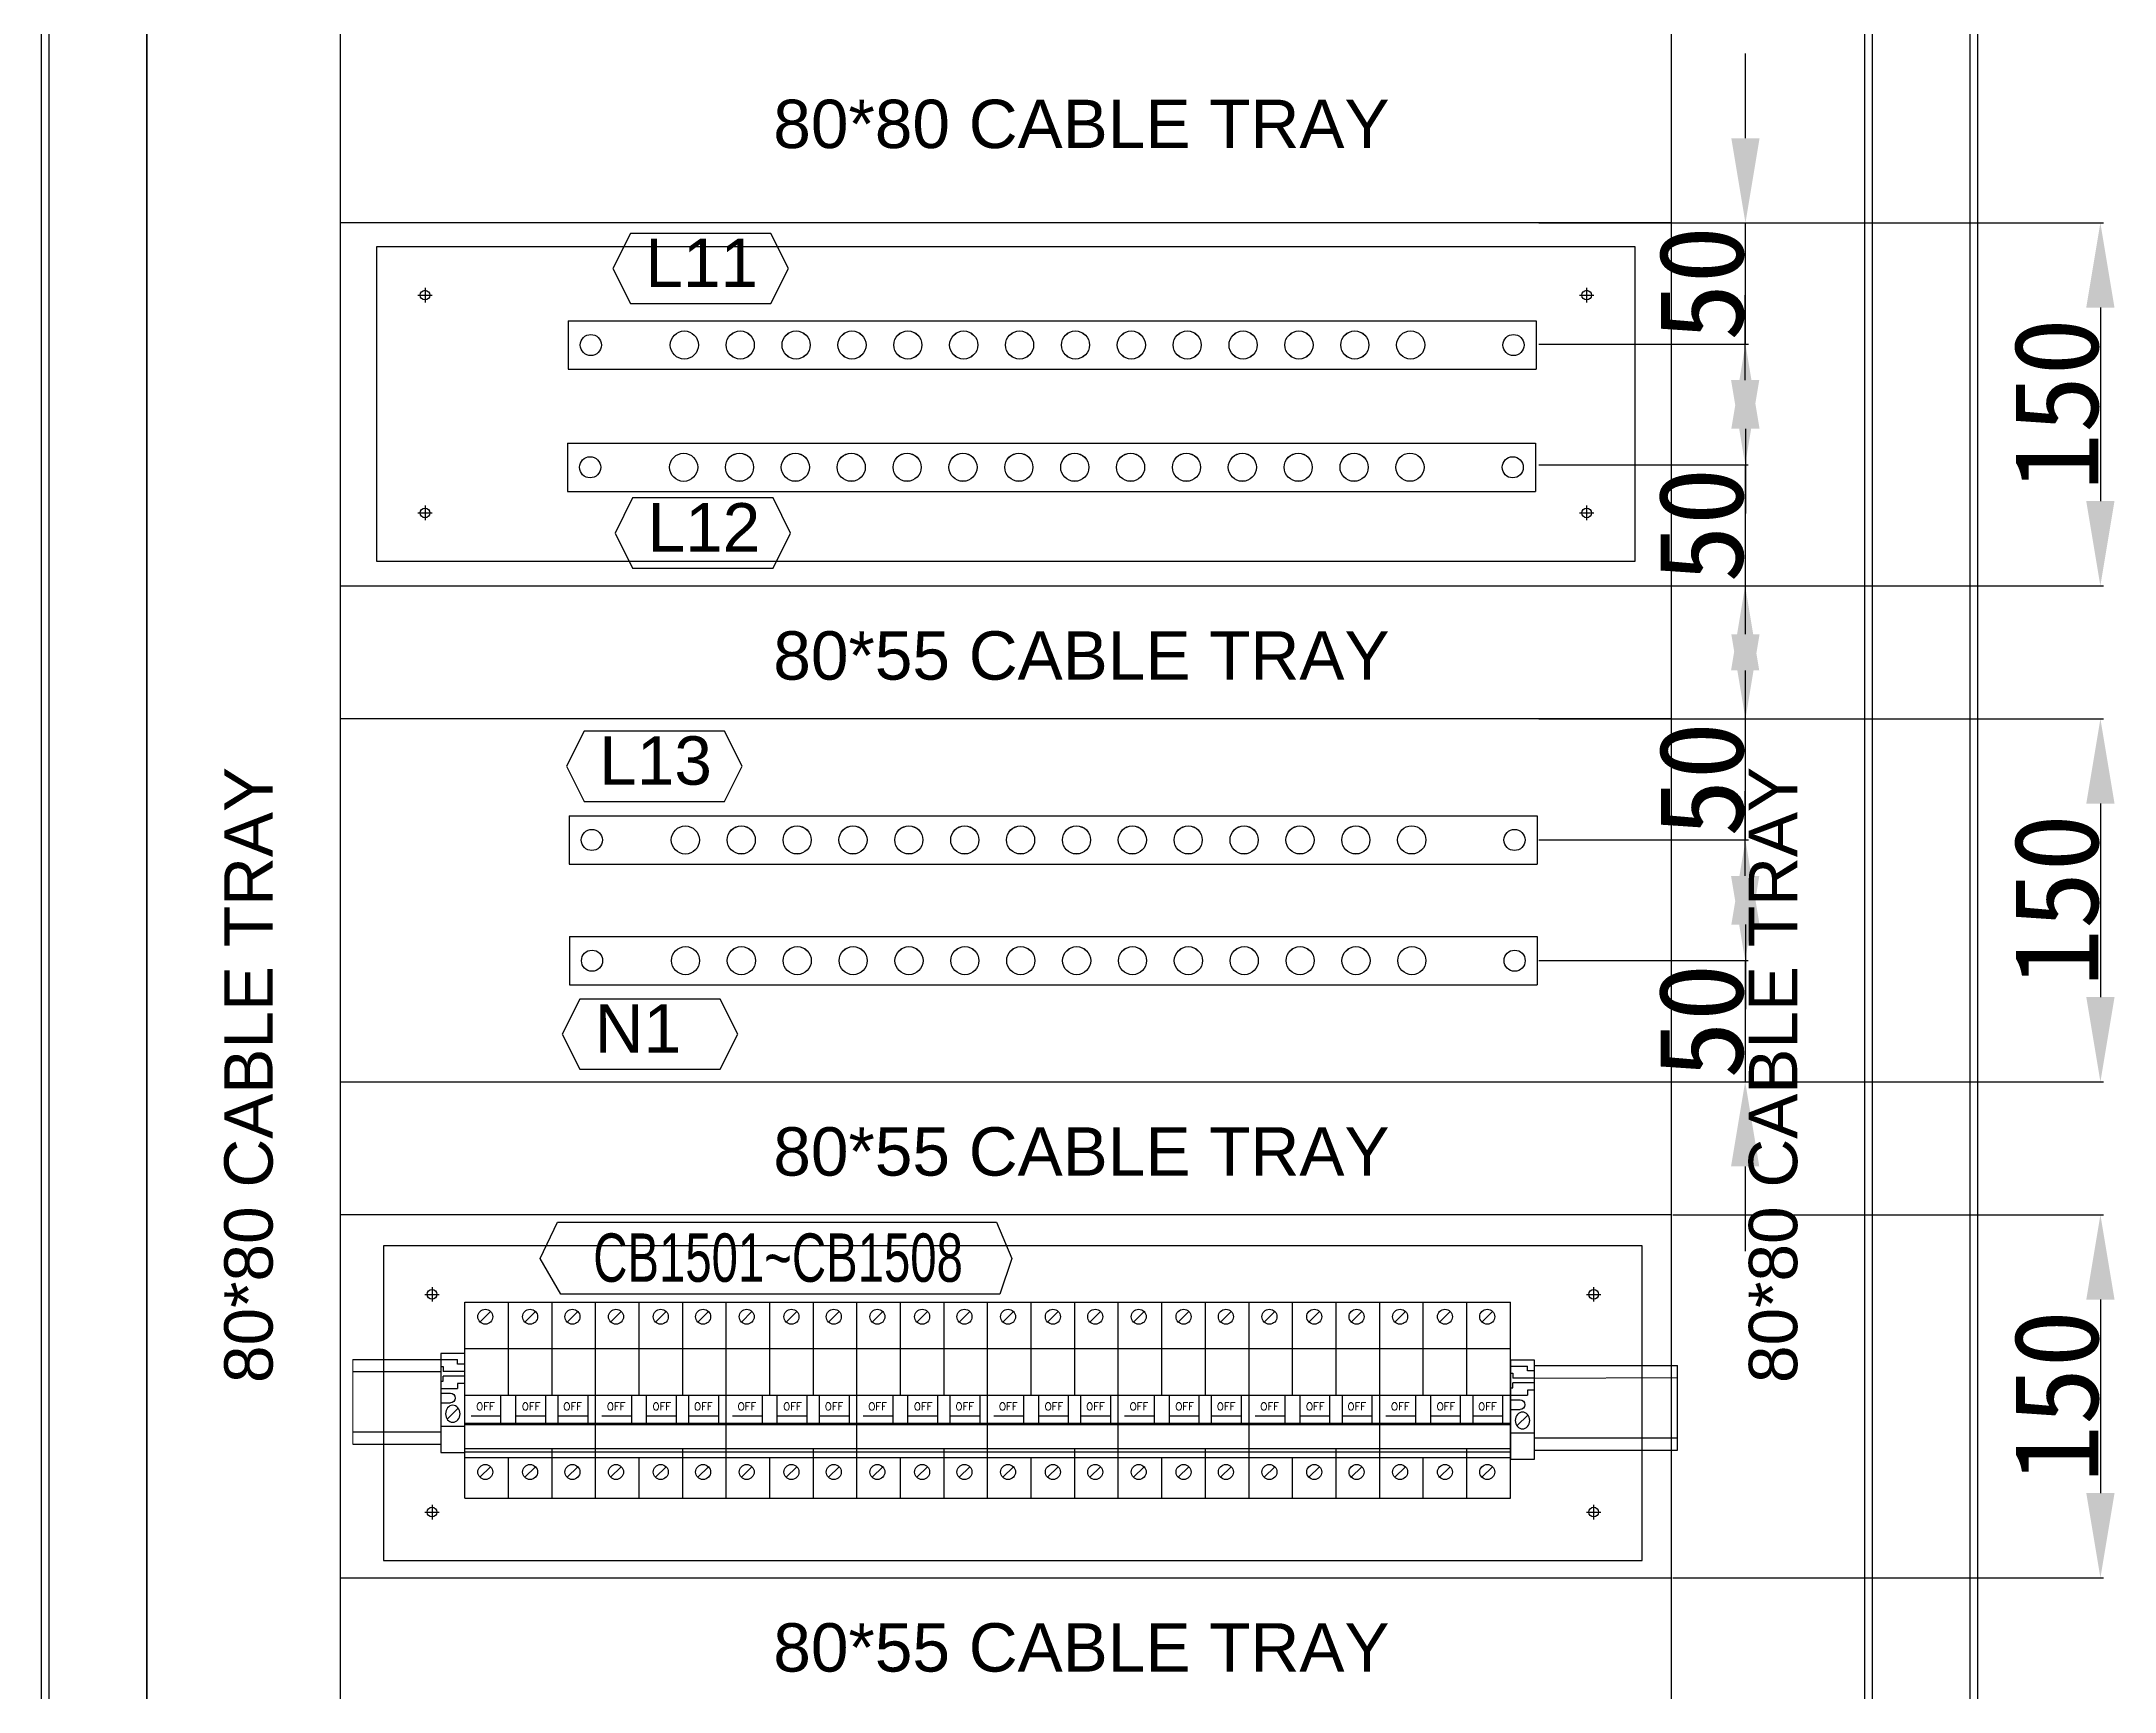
# Model space of a CAD drawing. Extents: x 81437 to 204847, y -54769 to -29444.
# Drawn here: x 92964 to 93821, y -35124 to -34442 of the extents above; entities that cross this region are included whole.
import ezdxf
from ezdxf.enums import TextEntityAlignment as Align
from ezdxf.lldxf.tags import DXFTag

# ---------------------------------------------------------------- set-up
doc = ezdxf.new("R2010")
doc.units = 0
doc.header["$LTSCALE"] = 100
doc.header["$MEASUREMENT"] = 0
for name, color, linetype in [('COMPONENT', 7, 'Continuous'), ('PSU', 12, 'Continuous'), ('TEXT', 7, 'Continuous')]:
    doc.layers.add(name, color=color, linetype=linetype)
doc.layers.add('细实线', color=7, linetype='Continuous', lineweight=20)
doc.styles.add('HZ', font='arial.ttf', dxfattribs={"width": 0.7})
doc.styles.add('ROMANS', font='romans', dxfattribs={"width": 0.8, "height": 2})
doc.styles.get("Standard").update_dxf_attribs({"font": ''})
doc.styles.get('Standard').set_extended_font_data('SimSun')
tags = doc.linetypes.add('CENTER2', pattern=[1.125, 0.75, -0.125, 0.125, -0.125]).pattern_tags.tags
tags[10:11] = [DXFTag(74, 4), DXFTag(75, 0), DXFTag(340, '0'), DXFTag(46, 1.0), DXFTag(50, 0.0), DXFTag(44, 0.0), DXFTag(45, 0.0)]
tags[8:9] = [DXFTag(74, 4), DXFTag(75, 0), DXFTag(340, '0'), DXFTag(46, 1.0), DXFTag(50, 0.0), DXFTag(44, 0.0), DXFTag(45, 0.0)]
tags[6:7] = [DXFTag(74, 4), DXFTag(75, 0), DXFTag(340, '0'), DXFTag(46, 1.0), DXFTag(50, 0.0), DXFTag(44, 0.0), DXFTag(45, 0.0)]
tags[4:5] = [DXFTag(74, 4), DXFTag(75, 0), DXFTag(340, '0'), DXFTag(46, 1.0), DXFTag(50, 0.0), DXFTag(44, 0.0), DXFTag(45, 0.0)]
tags = doc.linetypes.add('HIDDEN', pattern=[0.375, 0.25, -0.125]).pattern_tags.tags
tags[6:7] = [DXFTag(74, 4), DXFTag(75, 0), DXFTag(340, '0'), DXFTag(46, 1.0), DXFTag(50, 0.0), DXFTag(44, 0.0), DXFTag(45, 0.0)]
tags[4:5] = [DXFTag(74, 4), DXFTag(75, 0), DXFTag(340, '0'), DXFTag(46, 1.0), DXFTag(50, 0.0), DXFTag(44, 0.0), DXFTag(45, 0.0)]
doc.dimstyles.new('ISO-25', dxfattribs={"dimtxt": 35, "dimasz": 35, "dimexe": 1.25, "dimexo": 0.625, "dimtad": 1, "dimtoh": 1, "dimdec": 0, "dimtxsty": 'Standard', "dimcen": 2.5, "dimadec": 0, "dimazin": 0, "dimtfac": 1, "dimtdec": 0, "dimtmove": 0, "dimatfit": 3, "dimfxl": 1, "dimarcsym": 0})

# ---------------------------------------------------------------- blocks, each defined once
blk = doc.blocks.new('*D184')
at = {"color": 0, "lineweight": -2, "transparency": 16777216}
for p, q in [((93638.62, -34517.27), (93816.55, -34517.27)), ((93815.3, -34552.27), (93815.3, -34632.27)), ((93638.62, -34667.27), (93816.55, -34667.27))]:
    blk.add_line(p, q, dxfattribs=at)
at = {"color": 0, "transparency": 16777216}
for points in [[(93809.47, -34552.27), (93821.13, -34552.27), (93815.3, -34517.27)], [(93809.47, -34632.27), (93821.13, -34632.27), (93815.3, -34667.27)]]:
    blk.add_solid(points, dxfattribs=at)
at = {"layer": 'Defpoints', "color": 0, "transparency": 16777216}
for p in [(93638, -34517.27, 63738.88), (93638, -34667.27, 63738.88), (93815.3, -34667.27)]:
    blk.add_point(p, dxfattribs=at)
at = {"color": 0, "transparency": 16777216, "insert": (93797.18, -34592.27), "char_height": 35, "attachment_point": 5, "rotation": 90}
blk.add_mtext('150', dxfattribs=at)
blk = doc.blocks.new('*D185')
at = {"color": 0, "lineweight": -2, "transparency": 16777216}
for p, q in [((93638.62, -34722.27), (93816.57, -34722.27)), ((93815.32, -34757.27), (93815.32, -34837.27)), ((93638.62, -34872.27), (93816.57, -34872.27))]:
    blk.add_line(p, q, dxfattribs=at)
at = {"color": 0, "transparency": 16777216}
for points in [[(93809.49, -34757.27), (93821.16, -34757.27), (93815.32, -34722.27)], [(93809.49, -34837.27), (93821.16, -34837.27), (93815.32, -34872.27)]]:
    blk.add_solid(points, dxfattribs=at)
at = {"layer": 'Defpoints', "color": 0, "transparency": 16777216}
for p in [(93638, -34722.27, 63738.88), (93638, -34872.27, 63738.88), (93815.32, -34872.27)]:
    blk.add_point(p, dxfattribs=at)
at = {"color": 0, "transparency": 16777216, "insert": (93797.2, -34797.27), "char_height": 35, "attachment_point": 5, "rotation": 90}
blk.add_mtext('150', dxfattribs=at)
blk = doc.blocks.new('*D187')
at = {"color": 0, "lineweight": -2, "transparency": 16777216}
for p, q in [((93638.62, -34927.27), (93816.57, -34927.27)), ((93815.32, -34962.27), (93815.32, -35042.27)), ((93638.62, -35077.27), (93816.57, -35077.27))]:
    blk.add_line(p, q, dxfattribs=at)
at = {"color": 0, "transparency": 16777216}
for points in [[(93809.49, -34962.27), (93821.16, -34962.27), (93815.32, -34927.27)], [(93809.49, -35042.27), (93821.16, -35042.27), (93815.32, -35077.27)]]:
    blk.add_solid(points, dxfattribs=at)
at = {"layer": 'Defpoints', "color": 0, "transparency": 16777216}
for p in [(93638, -34927.27, 63738.88), (93638, -35077.27, 63738.88), (93815.32, -35077.27)]:
    blk.add_point(p, dxfattribs=at)
at = {"color": 0, "transparency": 16777216, "insert": (93797.2, -35002.27), "char_height": 35, "attachment_point": 5, "rotation": 90}
blk.add_mtext('150', dxfattribs=at)
blk = doc.blocks.new('*D232')
at = {"color": 0, "lineweight": -2, "transparency": 16777216}
for p, q in [((93668.64, -34482.27), (93668.64, -34447.27)), ((93583.2, -34517.27), (93669.89, -34517.27)), ((93668.64, -34567.32), (93668.64, -34517.27)), ((93583.2, -34567.32), (93669.89, -34567.32)), ((93668.64, -34602.32), (93668.64, -34637.32))]:
    blk.add_line(p, q, dxfattribs=at)
at = {"color": 0, "transparency": 16777216}
for points in [[(93662.8, -34482.27), (93674.47, -34482.27), (93668.64, -34517.27)], [(93662.8, -34602.32), (93674.47, -34602.32), (93668.64, -34567.32)]]:
    blk.add_solid(points, dxfattribs=at)
at = {"layer": 'Defpoints', "color": 0, "transparency": 16777216}
for p in [(93582.57, -34517.27, 63738.88), (93668.64, -34517.27), (93582.57, -34567.32, 127477.75)]:
    blk.add_point(p, dxfattribs=at)
at = {"color": 0, "transparency": 16777216, "insert": (93650.51, -34542.29), "char_height": 35, "attachment_point": 5, "rotation": 90}
blk.add_mtext('50', dxfattribs=at)
blk = doc.blocks.new('*D233')
at = {"color": 0, "lineweight": -2, "transparency": 16777216}
for p, q in [((93668.52, -34582.2), (93668.52, -34547.2)), ((93583.26, -34617.2), (93669.77, -34617.2)), ((93668.52, -34617.2), (93668.52, -34667.27)), ((93583.26, -34667.27), (93669.77, -34667.27)), ((93668.52, -34702.27), (93668.52, -34737.27))]:
    blk.add_line(p, q, dxfattribs=at)
at = {"color": 0, "transparency": 16777216}
for points in [[(93662.68, -34582.2), (93674.35, -34582.2), (93668.52, -34617.2)], [(93662.68, -34702.27), (93674.35, -34702.27), (93668.52, -34667.27)]]:
    blk.add_solid(points, dxfattribs=at)
at = {"layer": 'Defpoints', "color": 0, "transparency": 16777216}
for p in [(93582.63, -34617.2, 127477.75), (93582.63, -34667.27, 63738.88), (93668.52, -34667.27)]:
    blk.add_point(p, dxfattribs=at)
at = {"color": 0, "transparency": 16777216, "insert": (93650.39, -34642.23), "char_height": 35, "attachment_point": 5, "rotation": 90}
blk.add_mtext('50', dxfattribs=at)
blk = doc.blocks.new('*D234')
at = {"color": 0, "lineweight": -2, "transparency": 16777216}
for p, q in [((93668.64, -34687.27), (93668.64, -34652.27)), ((93583.2, -34722.27), (93669.89, -34722.27)), ((93668.64, -34772.32), (93668.64, -34722.27)), ((93583.2, -34772.32), (93669.89, -34772.32)), ((93668.64, -34807.32), (93668.64, -34842.32))]:
    blk.add_line(p, q, dxfattribs=at)
at = {"color": 0, "transparency": 16777216}
for points in [[(93662.8, -34687.27), (93674.47, -34687.27), (93668.64, -34722.27)], [(93662.8, -34807.32), (93674.47, -34807.32), (93668.64, -34772.32)]]:
    blk.add_solid(points, dxfattribs=at)
at = {"layer": 'Defpoints', "color": 0, "transparency": 16777216}
for p in [(93582.57, -34722.27, 63738.88), (93668.64, -34722.27), (93582.57, -34772.32, 127477.75)]:
    blk.add_point(p, dxfattribs=at)
at = {"color": 0, "transparency": 16777216, "insert": (93650.51, -34747.29), "char_height": 35, "attachment_point": 5, "rotation": 90}
blk.add_mtext('50', dxfattribs=at)
blk = doc.blocks.new('*D235')
at = {"color": 0, "lineweight": -2, "transparency": 16777216}
for p, q in [((93668.52, -34787.2), (93668.52, -34752.2)), ((93583.26, -34822.2), (93669.77, -34822.2)), ((93668.52, -34822.2), (93668.52, -34872.27)), ((93583.26, -34872.27), (93669.77, -34872.27)), ((93668.52, -34907.27), (93668.52, -34942.27))]:
    blk.add_line(p, q, dxfattribs=at)
at = {"color": 0, "transparency": 16777216}
for points in [[(93662.68, -34787.2), (93674.35, -34787.2), (93668.52, -34822.2)], [(93662.68, -34907.27), (93674.35, -34907.27), (93668.52, -34872.27)]]:
    blk.add_solid(points, dxfattribs=at)
at = {"layer": 'Defpoints', "color": 0, "transparency": 16777216}
for p in [(93582.63, -34822.2, 127477.75), (93582.63, -34872.27, 63738.88), (93668.52, -34872.27)]:
    blk.add_point(p, dxfattribs=at)
at = {"color": 0, "transparency": 16777216, "insert": (93650.39, -34847.23), "char_height": 35, "attachment_point": 5, "rotation": 90}
blk.add_mtext('50', dxfattribs=at)
blk = doc.blocks.new('空开3P')
at = {"layer": 'COMPONENT', "color": 6, "linetype": 'HIDDEN', "ltscale": 0.2}
for p, q in [((185939.19, 105389.42, 63738.88), (185943.58, 105393.8, 63738.88)), ((185957.71, 105389.42, 63738.88), (185962.1, 105393.8, 63738.88)), ((185975.2, 105389.42, 63738.88), (185979.59, 105393.8, 63738.88)), ((185939.19, 105325.23, 63738.88), (185943.58, 105329.61, 63738.88)), ((185957.71, 105325.23, 63738.88), (185962.1, 105329.61, 63738.88)), ((185975.2, 105325.23, 63738.88), (185979.59, 105329.61, 63738.88))]:
    blk.add_line(p, q, dxfattribs=at)
for centre in [(185941.39, 105391.61, 63738.88), (185959.9, 105391.61, 63738.88), (185977.39, 105391.61, 63738.88), (185941.39, 105327.42, 63738.88), (185959.9, 105327.42, 63738.88), (185977.39, 105327.42, 63738.88)]:
    blk.add_circle(centre, 3.1, dxfattribs=at)
at = {"layer": 'PSU', "linetype": 'HIDDEN', "ltscale": 0.2}
for p, q in [((185932.95, 105397.65, 63738.88), (185968.95, 105397.65, 63738.88)), ((185932.95, 105378.45, 63738.88), (185932.95, 105397.65, 63738.88)), ((185950.95, 105378.45, 63738.88), (185950.95, 105397.65, 63738.88)), ((185968.95, 105397.65, 63738.88), (185986.95, 105397.65, 63738.88)), ((185968.95, 105378.45, 63738.88), (185968.95, 105397.65, 63738.88)), ((185968.95, 105378.45, 63738.88), (185968.95, 105397.65, 63738.88)), ((185986.95, 105378.45, 63738.88), (185986.95, 105397.65, 63738.88)), ((185968.95, 105359.22, 63738.88), (185968.95, 105378.45, 63738.88)), ((185968.95, 105316.65, 63738.88), (185968.95, 105337.19, 63738.88)), ((185932.95, 105316.65, 63738.88), (185932.95, 105333.45, 63738.88)), ((185950.95, 105316.65, 63738.88), (185950.95, 105333.45, 63738.88)), ((185968.95, 105316.65, 63738.88), (185968.95, 105333.45, 63738.88)), ((185968.95, 105316.65, 63738.88), (185968.95, 105330.42, 63738.88)), ((185986.95, 105316.65, 63738.88), (185986.95, 105333.45, 63738.88)), ((185932.95, 105316.65, 63738.88), (185968.95, 105316.65, 63738.88)), ((185968.95, 105316.65, 63738.88), (185986.95, 105316.65, 63738.88))]:
    blk.add_line(p, q, dxfattribs=at)
at = {"layer": 'PSU'}
for p, q in [((185932.95, 105378.45, 63738.88), (185968.95, 105378.45, 63738.88)), ((185932.95, 105333.45, 63738.88), (185932.95, 105378.45, 63738.88)), ((185950.95, 105359.22, 63738.88), (185950.95, 105378.45, 63738.88)), ((185968.95, 105378.45, 63738.88), (185986.95, 105378.45, 63738.88)), ((185968.95, 105359.22, 63738.88), (185968.95, 105378.45, 63738.88)), ((185968.95, 105359.22, 63738.88), (185968.95, 105378.45, 63738.88)), ((185986.95, 105333.45, 63738.88), (185986.95, 105378.45, 63738.88)), ((185932.95, 105359.22, 63738.88), (185950.95, 105359.22, 63738.88)), ((185947.87, 105347.54, 63738.88), (185947.87, 105359.22, 63738.88)), ((185950.95, 105359.22, 63738.88), (185968.95, 105359.22, 63738.88)), ((185954.04, 105347.54, 63738.88), (185954.04, 105359.22, 63738.88)), ((185966.38, 105347.54, 63738.88), (185966.38, 105359.22, 63738.88)), ((185968.95, 105359.22, 63738.88), (185986.95, 105359.22, 63738.88)), ((185971.52, 105347.54, 63738.88), (185971.52, 105359.22, 63738.88)), ((185983.87, 105347.54, 63738.88), (185983.87, 105359.22, 63738.88)), ((185932.95, 105347.54, 63738.88), (185968.95, 105347.54, 63738.88)), ((185932.95, 105347.03, 63738.88), (185968.95, 105347.03, 63738.88)), ((185935.52, 105350.63, 63738.88), (185947.87, 105350.63, 63738.88)), ((185954.04, 105350.63, 63738.88), (185966.38, 105350.63, 63738.88)), ((185968.95, 105347.54, 63738.88), (185986.95, 105347.54, 63738.88)), ((185968.95, 105347.03, 63738.88), (185986.95, 105347.03, 63738.88)), ((185971.52, 105350.63, 63738.88), (185983.87, 105350.63, 63738.88)), ((185932.95, 105337.19, 63738.88), (185968.95, 105337.19, 63738.88)), ((185932.95, 105335.81, 63738.88), (185968.95, 105335.81, 63738.88)), ((185968.95, 105337.19, 63738.88), (185986.95, 105337.19, 63738.88)), ((185968.95, 105333.45, 63738.88), (185968.95, 105337.19, 63738.88)), ((185968.95, 105333.45, 63738.88), (185968.95, 105337.19, 63738.88)), ((185968.95, 105335.81, 63738.88), (185986.95, 105335.81, 63738.88)), ((185932.95, 105333.45, 63738.88), (185968.95, 105333.45, 63738.88)), ((185950.95, 105333.45, 63738.88), (185950.95, 105333.45, 63738.88)), ((185968.95, 105333.45, 63738.88), (185986.95, 105333.45, 63738.88))]:
    blk.add_line(p, q, dxfattribs=at)
at = {"layer": 'TEXT', "style": 'ROMANS'}
for p in [(185941.47, 105354.54, 63738.88), (185960.32, 105354.54, 63738.88), (185977.48, 105354.54, 63738.88)]:
    blk.add_text('OFF', height=3.086, dxfattribs=at).set_placement(p, align=Align.MIDDLE)
blk = doc.blocks.new('堵头')
at = {"color": 53}
for p, q in [((0, -41), (0, 0)), ((0, 0), (10, 0)), ((10, 0), (10, -41)), ((0, -11), (10, -11)), ((7.28, -18.33), (2.72, -13.78)), ((0, -20.55), (4, -20.55)), ((0, -24.55), (4, -24.55)), ((0, -26.55), (7, -26.55)), ((0, -29.55), (1, -29.55)), ((1, -29.55), (1, -31.55)), ((10, -31.55), (1, -31.55)), ((10, -33.55), (1, -33.55)), ((1, -35.55), (1, -33.55)), ((7, -28.55), (7, -26.55)), ((10, -28.55), (7, -28.55)), ((0, -35.55), (1, -35.55)), ((0, -38.55), (7, -38.55)), ((10, -41), (0, -41)), ((10, -36.55), (7, -36.55)), ((7, -36.55), (7, -38.55))]:
    blk.add_line(p, q, dxfattribs=at)
blk.add_arc((4, -22.55), 2, 270, 90, dxfattribs=at)
blk.add_ellipse((5, -16.05), major_axis=(0, -3.5), ratio=0.857143, start_param=4.712389, end_param=10.995574, dxfattribs=at)

msp = doc.modelspace()

# ---------------------------------------------------------------- linework, layer by layer
at = {"color": 7}
for p, q in [((92964.5, -36108.75), (92964.5, -33998.75)), ((92964.5, -36108.75), (92964.5, -33998.75)), ((93764.5, -33998.75), (93764.5, -36108.75)), ((93764.5, -33998.75), (93764.5, -36108.75)), ((93008, -35955.25), (93008, -34042.25)), ((93721, -34120.25), (93721, -35955.25)), ((93008, -34122.75), (93008, -35923.05))]:
    msp.add_line(p, q, dxfattribs=at)
at = {"color": 7, "linetype": 'HIDDEN'}
for p, q in [((92967.7, -35998.75), (92967.7, -33998.75)), ((92967.7, -35998.75), (92967.7, -33998.75)), ((93761.3, -33998.75), (93761.3, -35998.75)), ((93761.3, -33998.75), (93761.3, -35998.75))]:
    msp.add_line(p, q, dxfattribs=at)
at = {"color": 4, "linetype": 'CENTER2'}
for p, q in [((93120, -34547.13, 63738.88), (93126, -34547.13, 63738.88)), ((93123, -34544.13, 63738.88), (93123, -34550.13, 63738.88)), ((93600, -34547.13, 63738.88), (93606, -34547.13, 63738.88)), ((93603, -34544.13, 63738.88), (93603, -34550.13, 63738.88)), ((93603, -34544.13, 63738.88), (93603, -34550.13, 63738.88)), ((93123, -34634.13, 63738.88), (93123, -34640.13, 63738.88)), ((93603, -34634.13, 63738.88), (93603, -34640.13, 63738.88)), ((93120, -34637.13, 63738.88), (93126, -34637.13, 63738.88)), ((93600, -34637.13, 63738.88), (93606, -34637.13, 63738.88)), ((93122.9, -34960.14), (93128.9, -34960.14)), ((93125.9, -34957.14), (93125.9, -34963.14)), ((93602.9, -34960.14), (93608.9, -34960.14)), ((93605.9, -34957.14), (93605.9, -34963.14)), ((93122.9, -35050.14), (93128.9, -35050.14)), ((93125.9, -35047.14), (93125.9, -35053.14)), ((93602.9, -35050.14), (93608.9, -35050.14)), ((93605.9, -35047.14), (93605.9, -35053.14))]:
    msp.add_line(p, q, dxfattribs=at)
at = {"linetype": 'CENTER2'}
for p, q in [((93122.91, -34547.13, 63738.88), (93123.09, -34547.13, 63738.88)), ((93123, -34547.22, 63738.88), (93123, -34547.04, 63738.88)), ((93602.91, -34547.13, 63738.88), (93603.09, -34547.13, 63738.88)), ((93602.91, -34547.13, 63738.88), (93603.09, -34547.13, 63738.88)), ((93603, -34547.22, 63738.88), (93603, -34547.04, 63738.88)), ((93603, -34547.22, 63738.88), (93603, -34547.04, 63738.88)), ((93122.91, -34637.13, 63738.88), (93123.09, -34637.13, 63738.88)), ((93123, -34637.22, 63738.88), (93123, -34637.04, 63738.88)), ((93602.91, -34637.13, 63738.88), (93603.09, -34637.13, 63738.88)), ((93603, -34637.22, 63738.88), (93603, -34637.04, 63738.88)), ((93125.81, -34960.14), (93125.99, -34960.14)), ((93125.9, -34960.23), (93125.9, -34960.05)), ((93605.81, -34960.14), (93605.99, -34960.14)), ((93605.9, -34960.23), (93605.9, -34960.05)), ((93125.81, -35050.14), (93125.99, -35050.14)), ((93125.9, -35050.23), (93125.9, -35050.05)), ((93605.81, -35050.14), (93605.99, -35050.14)), ((93605.9, -35050.23), (93605.9, -35050.05))]:
    msp.add_line(p, q, dxfattribs=at)
at = {"color": 6}
for p, q in [((93182.15, -34557.73), (93582.15, -34557.73)), ((93182.15, -34557.73), (93182.15, -34577.73)), ((93582.15, -34557.73), (93582.15, -34577.73)), ((93582.15, -34557.73), (93582.15, -34577.73)), ((93182.15, -34577.73), (93582.15, -34577.73)), ((93181.85, -34608.27), (93581.85, -34608.27)), ((93181.85, -34608.27), (93181.85, -34628.27)), ((93581.85, -34608.27), (93581.85, -34628.27)), ((93581.85, -34608.27), (93581.85, -34628.27)), ((93181.85, -34628.27), (93581.85, -34628.27)), ((93182.57, -34762.32, 127477.75), (93582.57, -34762.32, 127477.75)), ((93182.57, -34762.32, 127477.75), (93182.57, -34782.32, 127477.75)), ((93582.57, -34762.32, 127477.75), (93582.57, -34782.32, 127477.75)), ((93582.57, -34762.32, 127477.75), (93582.57, -34782.32, 127477.75)), ((93182.57, -34782.32, 127477.75), (93582.57, -34782.32, 127477.75)), ((93182.63, -34812.2), (93582.63, -34812.2)), ((93182.63, -34812.2), (93182.63, -34832.2)), ((93582.63, -34812.2), (93582.63, -34832.2)), ((93582.63, -34812.2), (93582.63, -34832.2)), ((93182.63, -34832.2), (93582.63, -34832.2)), ((93093.19, -34987, -63738.88), (93129.47, -34987, -62238.04)), ((93093.19, -34992, -63738.88), (93129.47, -34992, -62238.04)), ((93581.51, -34989.56, 1500.84), (93640.54, -34989.56)), ((93581.51, -34994.76, 1500.84), (93640.54, -34994.56)), ((93640.54, -35024.56), (93640.54, -34989.56)), ((93093.19, -35017, -63738.88), (93129.47, -35017, -62238.04)), ((93581.51, -35019.45, 1500.84), (93640.54, -35019.5)), ((93093.19, -35022, -63738.88), (93129.47, -35022, -62238.04)), ((93581.51, -35024.56, 1500.84), (93640.54, -35024.56))]:
    msp.add_line(p, q, dxfattribs=at)
for points in [[(93008, -35877.75), (93088, -35877.75), (93088, -34077.25), (93008, -34077.25)], [(93638, -35877.75), (93718, -35877.75), (93718, -34077.25), (93638, -34077.25)], [(93105.9, -35070.14), (93625.9, -35070.14), (93625.9, -34940.14), (93105.9, -34940.14)]]:
    msp.add_lwpolyline(points, close=True)
at = {"elevation": 63738.88}
for points in [[(93088, -34437.27), (93638, -34437.27), (93638, -34517.27), (93088, -34517.27)], [(93103, -34657.13), (93623, -34657.13), (93623, -34527.13), (93103, -34527.13)], [(93088, -34667.27), (93638, -34667.27), (93638, -34722.27), (93088, -34722.27)], [(93088, -34872.27), (93638, -34872.27), (93638, -34927.27), (93088, -34927.27)], [(93088, -35077.27), (93638, -35077.27), (93638, -35132.27), (93088, -35132.27)]]:
    msp.add_lwpolyline(points, close=True, dxfattribs=at)
at = {"color": 3, "elevation": 127477.75}
for points in [[(93265.89, -34521.58), (93207.86, -34521.58), (93200.6, -34536.1), (93207.86, -34550.61), (93265.89, -34550.61), (93273.14, -34536.1), (93265.89, -34521.58)], [(93266.8, -34630.92), (93208.77, -34630.92), (93201.51, -34645.44), (93208.77, -34659.95), (93266.8, -34659.95), (93274.05, -34645.44), (93266.8, -34630.92)], [(93246.81, -34727.32), (93188.78, -34727.32), (93181.52, -34741.83), (93188.78, -34756.35), (93246.81, -34756.35), (93254.07, -34741.83), (93246.81, -34727.32)], [(93244.99, -34838.06), (93186.96, -34838.06), (93179.71, -34852.57), (93186.96, -34867.09), (93244.99, -34867.09), (93252.25, -34852.57), (93244.99, -34838.06)]]:
    msp.add_lwpolyline(points, dxfattribs=at)
at = {"color": 3}
msp.add_lwpolyline([(93177.73, -34930.28), (93359.08, -34930.28), (93365.42, -34945.28), (93360.46, -34960.09), (93179.11, -34960.09), (93170.62, -34945.28), (93177.73, -34930.28)], dxfattribs=at)
for centre in [(93123, -34547.13, 63738.88), (93603, -34547.13, 63738.88), (93123, -34637.13, 63738.88), (93603, -34637.13, 63738.88), (93125.9, -34960.14), (93605.9, -34960.14), (93125.9, -35050.14), (93605.9, -35050.14)]:
    msp.add_circle(centre, 2)
at = {"color": 6}
for centre, radius in [((93191.52, -34567.74), 4.36), ((93191.52, -34567.74), 4.36), ((93230.16, -34567.74), 5.81), ((93253.25, -34567.72), 5.81), ((93253.25, -34567.74), 5.81), ((93276.34, -34567.72), 5.81), ((93276.34, -34567.74), 5.81), ((93299.42, -34567.72), 5.81), ((93299.42, -34567.74), 5.81), ((93322.51, -34567.72), 5.81), ((93322.51, -34567.74), 5.81), ((93345.6, -34567.72), 5.81), ((93345.6, -34567.74), 5.81), ((93368.69, -34567.72), 5.81), ((93368.69, -34567.74), 5.81), ((93391.78, -34567.72), 5.81), ((93391.78, -34567.74), 5.81), ((93414.86, -34567.72), 5.81), ((93414.86, -34567.74), 5.81), ((93437.95, -34567.72), 5.81), ((93437.95, -34567.74), 5.81), ((93461.04, -34567.72), 5.81), ((93461.04, -34567.74), 5.81), ((93484.13, -34567.72), 5.81), ((93484.13, -34567.74), 5.81), ((93507.22, -34567.72), 5.81), ((93507.22, -34567.74), 5.81), ((93530.31, -34567.72), 5.81), ((93572.78, -34567.74), 4.36), ((93572.78, -34567.74), 4.36), ((93191.22, -34618.28), 4.36), ((93191.22, -34618.28), 4.36), ((93229.86, -34618.28), 5.81), ((93252.95, -34618.26), 5.81), ((93252.95, -34618.28), 5.81), ((93276.03, -34618.26), 5.81), ((93276.03, -34618.28), 5.81), ((93299.12, -34618.26), 5.81), ((93299.12, -34618.28), 5.81), ((93322.21, -34618.26), 5.81), ((93322.21, -34618.28), 5.81), ((93345.3, -34618.26), 5.81), ((93345.3, -34618.28), 5.81), ((93368.39, -34618.26), 5.81), ((93368.39, -34618.28), 5.81), ((93391.48, -34618.26), 5.81), ((93391.48, -34618.28), 5.81), ((93414.56, -34618.26), 5.81), ((93414.56, -34618.28), 5.81), ((93437.65, -34618.26), 5.81), ((93437.65, -34618.28), 5.81), ((93460.74, -34618.26), 5.81), ((93460.74, -34618.28), 5.81), ((93483.83, -34618.26), 5.81), ((93483.83, -34618.28), 5.81), ((93506.92, -34618.26), 5.81), ((93506.92, -34618.28), 5.81), ((93530.01, -34618.26), 5.81), ((93572.48, -34618.28), 4.36), ((93572.48, -34618.28), 4.36), ((93191.94, -34772.32, 127477.75), 4.36), ((93191.94, -34772.32, 127477.75), 4.36), ((93230.58, -34772.32, 127477.75), 5.81), ((93253.67, -34772.3, 127477.75), 5.81), ((93253.67, -34772.32, 127477.75), 5.81), ((93276.76, -34772.3, 127477.75), 5.81), ((93276.76, -34772.32, 127477.75), 5.81), ((93299.84, -34772.3, 127477.75), 5.81), ((93299.84, -34772.32, 127477.75), 5.81), ((93322.93, -34772.3, 127477.75), 5.81), ((93322.93, -34772.32, 127477.75), 5.81), ((93346.02, -34772.3, 127477.75), 5.81), ((93346.02, -34772.32, 127477.75), 5.81), ((93369.11, -34772.3, 127477.75), 5.81), ((93369.11, -34772.32, 127477.75), 5.81), ((93392.2, -34772.3, 127477.75), 5.81), ((93392.2, -34772.32, 127477.75), 5.81), ((93415.29, -34772.3, 127477.75), 5.81), ((93415.29, -34772.32, 127477.75), 5.81), ((93438.37, -34772.3, 127477.75), 5.81), ((93438.37, -34772.32, 127477.75), 5.81), ((93461.46, -34772.3, 127477.75), 5.81), ((93461.46, -34772.32, 127477.75), 5.81), ((93484.55, -34772.3, 127477.75), 5.81), ((93484.55, -34772.32, 127477.75), 5.81), ((93507.64, -34772.3, 127477.75), 5.81), ((93507.64, -34772.32, 127477.75), 5.81), ((93530.73, -34772.3, 127477.75), 5.81), ((93573.2, -34772.32, 127477.75), 4.36), ((93573.2, -34772.32, 127477.75), 4.36), ((93192, -34822.21), 4.36), ((93192, -34822.21), 4.36), ((93230.64, -34822.21), 5.81), ((93253.73, -34822.19), 5.81), ((93253.73, -34822.21), 5.81), ((93276.82, -34822.19), 5.81), ((93276.82, -34822.21), 5.81), ((93299.91, -34822.19), 5.81), ((93299.91, -34822.21), 5.81), ((93322.99, -34822.19), 5.81), ((93322.99, -34822.21), 5.81), ((93346.08, -34822.19), 5.81), ((93346.08, -34822.21), 5.81), ((93369.17, -34822.19), 5.81), ((93369.17, -34822.21), 5.81), ((93392.26, -34822.19), 5.81), ((93392.26, -34822.21), 5.81), ((93415.35, -34822.19), 5.81), ((93415.35, -34822.21), 5.81), ((93438.44, -34822.19), 5.81), ((93438.44, -34822.21), 5.81), ((93461.52, -34822.19), 5.81), ((93461.52, -34822.21), 5.81), ((93484.61, -34822.19), 5.81), ((93484.61, -34822.21), 5.81), ((93507.7, -34822.19), 5.81), ((93507.7, -34822.21), 5.81), ((93530.79, -34822.19), 5.81), ((93573.27, -34822.21), 4.36), ((93573.27, -34822.21), 4.36)]:
    msp.add_circle(centre, radius, dxfattribs=at)
at = {"layer": '细实线', "color": 6}
msp.add_line((93093.19, -34987, -63738.88), (93093.19, -35022, -63738.88), dxfattribs=at)

# ---------------------------------------------------------------- block references
at = {"xscale": -1, "rotation": 180}
for p in [(93129.47, -35025.55, -62238.04), (93571.51, -35028.31, 1500.84)]:
    msp.add_blockref('堵头', p, dxfattribs=at)
at = {"layer": '细实线'}
for p in [(-92793.48, -140360.98, -125976.91), (-92739.48, -140360.98, -125976.91), (-92685.47, -140360.98, -125976.91), (-92631.47, -140360.98, -125976.91), (-92577.46, -140360.98, -125976.91), (-92523.46, -140360.98, -62238.04), (-92469.45, -140360.98, -62238.04), (-92415.45, -140360.98, -62238.04)]:
    msp.add_blockref('空开3P', p, dxfattribs=at)

# ---------------------------------------------------------------- texts
at = {"lineweight": 0, "style": 'HZ'}
for s, p in [('80*80 CABLE TRAY ', (93266.91, -34486.34)), ('80*55 CABLE TRAY', (93266.91, -34706.06)), ('80*55 CABLE TRAY', (93266.91, -34911.06)), ('80*55 CABLE TRAY', (93266.91, -35116.06))]:
    msp.add_text(s, height=20, dxfattribs=at).set_placement(p)
at = {"color": 0, "style": 'HZ'}
for s, p in [('L11', (93214.02, -34543.74, 127477.75)), ('L12', (93214.93, -34653.09, 127477.75)), ('L13', (93194.94, -34749.48, 127477.75)), ('N1', (93193.13, -34860.22, 127477.75))]:
    msp.add_text(s, height=20, dxfattribs=at).set_placement(p)
at = {"lineweight": 0, "style": 'HZ'}
for p in [(93060.03, -34996.79), (93690.03, -34996.79)]:
    msp.add_text('80*80 CABLE TRAY', height=20, rotation=90, dxfattribs=at).set_placement(p)
at = {"color": 0, "style": 'HZ', "width": 0.7}
msp.add_text('CB1501~CB1508', height=20, dxfattribs=at).set_placement((93268.89, -34954.95), align=Align.CENTER)

# ---------------------------------------------------------------- dimensions: what is measured, and where the dimension line sits
at = {"color": 3}
for base, p1, p2, picture, middle in [((93668.64, -34517.27, 127477.75), (93582.57, -34567.32, 254955.5), (93582.57, -34517.27, 191216.62), '*D232', (93650.51, -34542.29, 127477.75)), ((93815.3, -34667.27), (93638, -34517.27, 63738.88), (93638, -34667.27, 63738.88), '*D184', (93797.18, -34592.27)), ((93668.52, -34667.27), (93582.63, -34617.2, 127477.75), (93582.63, -34667.27, 63738.88), '*D233', (93650.39, -34642.23)), ((93668.64, -34722.27), (93582.57, -34772.32, 127477.75), (93582.57, -34722.27, 63738.88), '*D234', (93650.51, -34747.29)), ((93815.32, -34872.27), (93638, -34722.27, 63738.88), (93638, -34872.27, 63738.88), '*D185', (93797.2, -34797.27)), ((93668.52, -34872.27, -127477.75), (93582.63, -34822.2), (93582.63, -34872.27, -63738.88), '*D235', (93650.39, -34847.23, -127477.75)), ((93815.32, -35077.27), (93638, -34927.27, 63738.88), (93638, -35077.27, 63738.88), '*D187', (93797.2, -35002.27))]:
    dim = msp.add_linear_dim(base=base, p1=p1, p2=p2, angle=90, dimstyle='ISO-25', dxfattribs=at)
    dim.commit()
    dim.dimension.update_dxf_attribs({"geometry": picture, "text_midpoint": middle})

doc.saveas('drawing.dxf')
